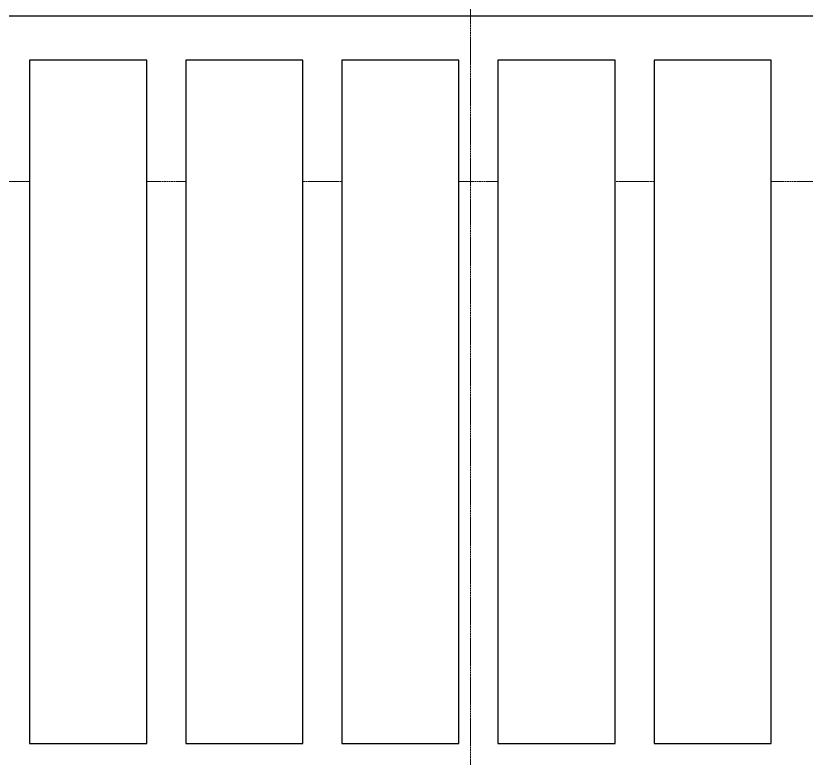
# Model space of a CAD drawing. Header units: millimetres. Extents: x -853228 to -774597, y -17231 to 22435.
# Drawn here: x -833768 to -831743, y 7297 to 9198 of the extents above; entities that cross this region are included whole.
import ezdxf
from ezdxf.xclip import XClip

# ---------------------------------------------------------------- set-up
doc = ezdxf.new("R2010")
doc.units = ezdxf.units.MM
doc.header["$XCLIPFRAME"] = 0
doc.linetypes.add('DPA_Hidden 50', pattern=[3, 2, -1])
doc.layers.add('000 - WIPEOUT', color=250, linetype='Continuous')
doc.layers.add('A11_ALU.SOLID SHEET', color=2, linetype='Continuous')
for name, color, linetype, lineweight in [('A-DETL', 1, 'Continuous', 70), ('A-DETL-GENF', 2, 'Continuous', 9), ('E-LITE-EQPM', 2, 'Continuous', 9)]:
    doc.layers.add(name, color=color, linetype=linetype, lineweight=lineweight)

# ---------------------------------------------------------------- blocks, each defined once
blk = doc.blocks.new('C-1-PP19-AR-4261-01-B_20250910-022855_EXDIM')
at = {"layer": 'A-DETL', "color": 55, "linetype": 'DPA_Hidden 50', "lineweight": 9}
for p, q in [((-30920.6, 652.5), (-30920.6, 7452.5)), ((-24374.6, 5195), (-41700, 5195))]:
    blk.add_line(p, q, dxfattribs=at)
blk = doc.blocks.new('LGF_DL_SAA_LowPower_DL1a - LGF_DL_SAA_LowPower_DL1a-8832329-4160-01 UPPER PLATFORM LEVEL - REFLECTED CEILING PLAN')
at = {"layer": 'A-DETL-GENF'}
for p, q in [((0, 75), (0, -75)), ((72.5, 0), (-72.5, 0))]:
    blk.add_line(p, q, dxfattribs=at)
blk.add_circle((0, 0), 50, dxfattribs=at)
blk = doc.blocks.new('C-1-PP19-AR-4160-01-B_20250902-175713_EXDOWNLIGHT')
at = {"layer": 'E-LITE-EQPM', "extrusion": (0, 0, -1), "rotation": 180}
for p in [(88502.1, 5195), (87300, 5195)]:
    blk.add_blockref('LGF_DL_SAA_LowPower_DL1a - LGF_DL_SAA_LowPower_DL1a-8832329-4160-01 UPPER PLATFORM LEVEL - REFLECTED CEILING PLAN', p, dxfattribs=at)
blk = doc.blocks.new('*U827')
at = {"color": 3}
for points in [[(-875, 3550), (875, 3550), (875, 3250), (-875, 3250)], [(-875, 3150), (875, 3150), (875, 2850), (-875, 2850)], [(-875, 2750), (875, 2750), (875, 2450), (-875, 2450)], [(-875, 2350), (875, 2350), (875, 2050), (-875, 2050)], [(-875, 1950), (875, 1950), (875, 1650), (-875, 1650)]]:
    blk.add_wipeout(points, dxfattribs=at).dxf.layer = '000 - WIPEOUT'
at = {"layer": 'A11_ALU.SOLID SHEET', "color": 0, "linetype": 'ByBlock'}
for points in [[(-875, 3250), (875, 3250), (875, 3550), (-875, 3550)], [(-875, 2850), (875, 2850), (875, 3150), (-875, 3150)], [(-875, 2450), (875, 2450), (875, 2750), (-875, 2750)], [(-875, 2050), (875, 2050), (875, 2350), (-875, 2350)], [(-875, 1650), (875, 1650), (875, 1950), (-875, 1950)]]:
    blk.add_lwpolyline(points, close=True, dxfattribs=at)
blk = doc.blocks.new('*U908')
blk.add_lwpolyline([(-90014.2, 5618), (-90014.2, 4315), (-97724.9, 4315), (-97724.9, 548), (-81222.6, 548), (-81222.6, 5618)], close=True)
at = {"layer": 'A11_ALU.SOLID SHEET', "color": 0, "linetype": 'ByBlock', "rotation": 90}
blk.add_blockref('*U827', (-85500, 4630.5), dxfattribs=at)

msp = doc.modelspace()

# ---------------------------------------------------------------- block references
msp.add_blockref('C-1-PP19-AR-4261-01-B_20250910-022855_EXDIM', (-801682.4, 3579))
ref = msp.add_blockref('C-1-PP19-AR-4160-01-B_20250902-175713_EXDOWNLIGHT', (-744682.4, 3579))
XClip(ref).set_block_clipping_path([(-104690.1238047112, -9620.0029952963), (-34092.6543255156, 10334.9999958097)])

# ---------------------------------------------------------------- next in the draw order: block references
at = {"layer": 'A11_ALU.SOLID SHEET'}
ref = msp.add_blockref('*U908', (-744682.4, 3579), dxfattribs=at)
XClip(ref).set_block_clipping_path([(-104690.1238047112, -9620.0029952963), (-34092.6543255156, 10334.9999958097)])

doc.saveas('drawing.dxf')
